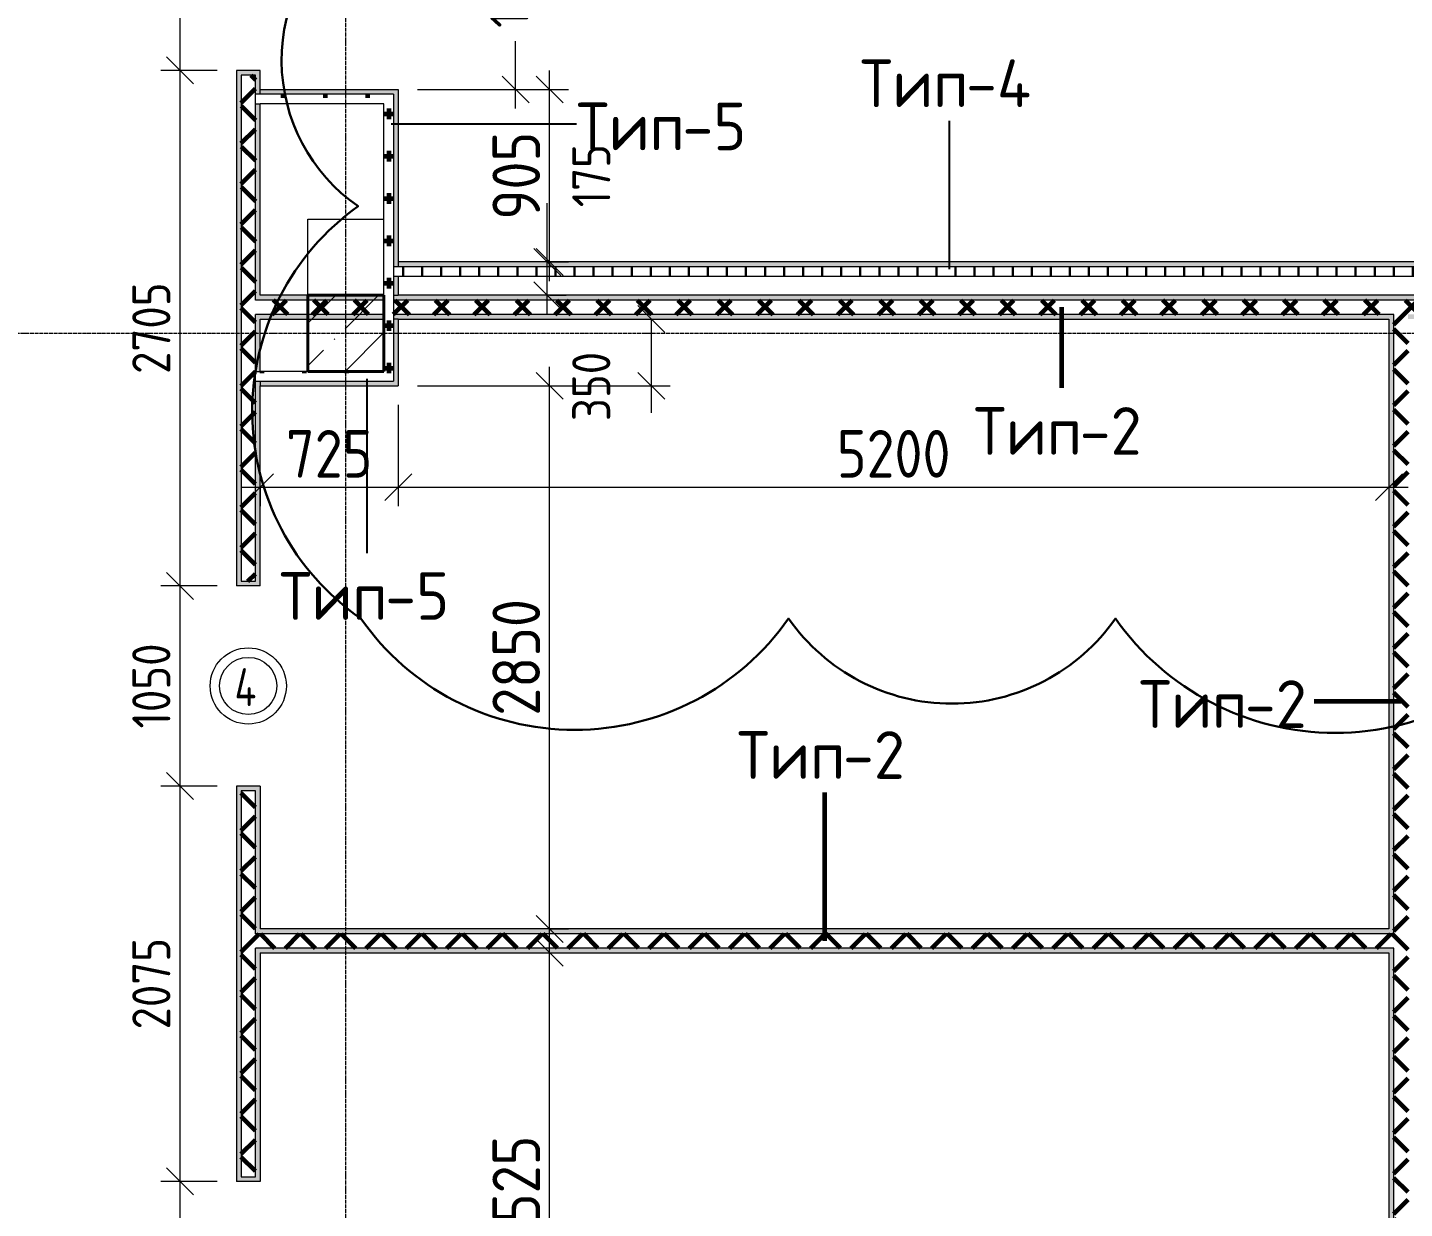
# Model space of a CAD drawing. Header units: millimetres. Extents: x -60946 to 138510, y -262288 to 24501.
# Drawn here: x -10862 to -3634, y -193815 to -187618 of the extents above; entities that cross this region are included whole.
import ezdxf

# ---------------------------------------------------------------- set-up
doc = ezdxf.new("R2010")
doc.units = ezdxf.units.MM
doc.linetypes.add('ADSK_Линия сетки', pattern=[25, 20, -2.5, 0, -2.5])
for name, color, linetype, lineweight in [('0) 1 вып перегородка', 7, 'Continuous', 60), ('2)Тип-2', 3, 'Continuous', 60), ('2)Тип-5', 1, 'Continuous', 60), ('Марки дверей', 7, 'Continuous', 20), ('Несущие колонны', 7, 'Continuous', 18), ('Оси', 7, 'Continuous', 9), ('Перекрытие', 7, 'Continuous', 18), ('Размеры', 7, 'Continuous', 9), ('Стены внутренние', 7, 'Continuous', 18), ('Стены штриховка', 7, 'Continuous', 9)]:
    doc.layers.add(name, color=color, linetype=linetype, lineweight=lineweight)
doc.layers.add('2)Тип-4', color=7, linetype='Continuous', lineweight=30, true_color=0x0080c0)
doc.styles.add('GOST Common_2', font='', dxfattribs={"width": 0.9, "height": 250})
doc.styles.add('GOST Common_3', font='', dxfattribs={"width": 0.9, "height": 200})
doc.styles.add('GOST Common_4', font='', dxfattribs={"height": 250})
doc.styles.add('GOST Common_B', font='', dxfattribs={"width": 0.8, "height": 200})
doc.styles.get('GOST Common_2').set_extended_font_data('GOST Common')
doc.styles.get('GOST Common_3').set_extended_font_data('GOST Common')
doc.styles.get('GOST Common_4').set_extended_font_data('GOST Common')
doc.styles.get('GOST Common_B').set_extended_font_data('GOST Common', bold=True)
doc.dimstyles.new('ADSK_Основной_2_0', dxfattribs={"dimscale": 304.8, "dimtxt": 201.142999, "dimasz": 0.463911, "dimexe": 0.328084, "dimexo": 0.328084, "dimgap": 0.164042, "dimtad": 1, "dimdec": 3, "dimrnd": 0.001, "dimdsep": 46, "dimtxsty": 'GOST Common_3', "dimblk1": 'OBLIQUE', "dimblk2": 'OBLIQUE', "dimsah": 1, "dimcen": 0.09, "dimdle": 0.328084, "dimazin": 2, "dimtfac": 1, "dimtdec": 4, "dimtix": 1, "dimtmove": 0, "dimatfit": 3, "dimfxl": 1, "dimtvp": 1, "dimtolj": 1, "dimtzin": 0, "dimlwd": 20, "dimlwe": 20, "dimarcsym": 2})
doc.dimstyles.new('ADSK_Основной_2_0_2', dxfattribs={"dimscale": 304.8, "dimtxt": 201.142999, "dimasz": 0.463911, "dimexe": 0.328084, "dimexo": 0.328084, "dimgap": 0.164042, "dimtad": 1, "dimdec": 3, "dimrnd": 0.001, "dimdsep": 46, "dimtxsty": 'GOST Common_3', "dimblk1": 'OBLIQUE', "dimblk2": 'OBLIQUE', "dimsah": 1, "dimcen": 0.09, "dimdle": 0.328084, "dimazin": 2, "dimtfac": 1, "dimtdec": 4, "dimtix": 1, "dimtmove": 0, "dimatfit": 3, "dimfxl": 1, "dimtvp": 1, "dimtolj": 1, "dimtzin": 0, "dimlwd": 20, "dimlwe": 20, "dimarcsym": 2})
doc.dimstyles.new('ADSK_Основной_2_0_3', dxfattribs={"dimscale": 304.8, "dimtxt": 201.142999, "dimasz": 0.463911, "dimexe": 0.328084, "dimexo": 0.328084, "dimgap": 0.164042, "dimtad": 1, "dimdec": 3, "dimrnd": 0.001, "dimdsep": 46, "dimtxsty": 'GOST Common_2', "dimblk1": 'OBLIQUE', "dimblk2": 'OBLIQUE', "dimsah": 1, "dimcen": 0.09, "dimdle": 0.328084, "dimazin": 2, "dimtfac": 1, "dimtdec": 4, "dimtix": 1, "dimtmove": 0, "dimatfit": 3, "dimfxl": 1, "dimtvp": 1, "dimtolj": 1, "dimtzin": 0, "dimlwd": 20, "dimlwe": 20, "dimarcsym": 2})
pattern_1 = [(45, (9.36, -198628.46), (-106.066, 106.066), []), (135, (9.36, -198628.46), (-106.066, -106.066), [])]
pattern_2 = [(0, (9.36, -198628.46), (111.125, 111.125), [55.562, -166.688]), (90, (37.14, -198656.24), (-111.125, 111.125), [55.562, -166.688])]

# ---------------------------------------------------------------- blocks, each defined once
blk = doc.blocks.new('ADSK_КолоннаЖБ_Прямоугольная - 400x400 мм-1807142-Кладочный план 4-го этажа')
at = {"layer": 'Несущие колонны', "lineweight": 40}
for p, q in [((-200, 200), (200, 200)), ((-200, -200), (-200, 200)), ((200, 200), (200, -200)), ((200, -200), (-200, -200))]:
    blk.add_line(p, q, dxfattribs=at)
blk = doc.blocks.new('_Oblique')
at = {"color": 0, "linetype": 'ByBlock', "lineweight": -2}
blk.add_line((-0.5, -0.5), (0.5, 0.5), dxfattribs=at)
blk = doc.blocks.new('*D6186')
at = {"layer": 'Defpoints', "color": 0, "transparency": 16777216}
for p in [(-9765.6, -186743.5), (-10061.9, -187843.5), (-9765.6, -187843.5)]:
    blk.add_point(p, dxfattribs=at)
at = {"layer": 'Размеры', "color": 0, "lineweight": 20, "transparency": 16777216}
for p, q in [((-10061.9, -186643.5), (-10061.9, -187943.5)), ((-9865.6, -186743.5), (-10161.9, -186743.5)), ((-9865.6, -187843.5), (-10161.9, -187843.5))]:
    blk.add_line(p, q, dxfattribs=at)
at = {"layer": 'Размеры', "color": 0, "lineweight": 20, "transparency": 16777216, "xscale": 141.4, "yscale": 141.4, "zscale": 141.4}
for p, rotation in [((-10061.9, -186743.5), 90), ((-10061.9, -187843.5), 270)]:
    blk.add_blockref('_Oblique', p, dxfattribs=dict(at, rotation=rotation))
at = {"layer": 'Размеры', "color": 0, "lineweight": 9, "transparency": 16777216, "insert": (-10211.9, -187293.5), "char_height": 200, "width": 515.472, "attachment_point": 5, "rotation": 90, "style": 'GOST Common_3'}
blk.add_mtext('\\A1;1100', dxfattribs=at)
blk = doc.blocks.new('*D6187')
at = {"layer": 'Defpoints', "color": 0, "transparency": 16777216}
for p in [(-9765.6, -187843.5), (-10061.9, -190548.5), (-9765.6, -190548.5)]:
    blk.add_point(p, dxfattribs=at)
at = {"layer": 'Размеры', "color": 0, "lineweight": 20, "transparency": 16777216}
for p, q in [((-10061.9, -187743.5), (-10061.9, -190648.5)), ((-9865.6, -187843.5), (-10161.9, -187843.5)), ((-9865.6, -190548.5), (-10161.9, -190548.5))]:
    blk.add_line(p, q, dxfattribs=at)
at = {"layer": 'Размеры', "color": 0, "lineweight": 20, "transparency": 16777216, "xscale": 141.4, "yscale": 141.4, "zscale": 141.4}
for p, rotation in [((-10061.9, -187843.5), 90), ((-10061.9, -190548.5), 270)]:
    blk.add_blockref('_Oblique', p, dxfattribs=dict(at, rotation=rotation))
at = {"layer": 'Размеры', "color": 0, "lineweight": 9, "transparency": 16777216, "insert": (-10211.9, -189196), "char_height": 200, "width": 605.475, "attachment_point": 5, "rotation": 90, "style": 'GOST Common_3'}
blk.add_mtext('\\A1;2705', dxfattribs=at)
blk = doc.blocks.new('*D6188')
at = {"layer": 'Defpoints', "color": 0, "transparency": 16777216}
for p in [(-9765.6, -190548.5), (-10061.9, -191598.5), (-9765.6, -191598.5)]:
    blk.add_point(p, dxfattribs=at)
at = {"layer": 'Размеры', "color": 0, "lineweight": 20, "transparency": 16777216}
for p, q in [((-10061.9, -190448.5), (-10061.9, -191698.5)), ((-9865.6, -190548.5), (-10161.9, -190548.5)), ((-9865.6, -191598.5), (-10161.9, -191598.5))]:
    blk.add_line(p, q, dxfattribs=at)
at = {"layer": 'Размеры', "color": 0, "lineweight": 20, "transparency": 16777216, "xscale": 141.4, "yscale": 141.4, "zscale": 141.4}
for p, rotation in [((-10061.9, -190548.5), 90), ((-10061.9, -191598.5), 270)]:
    blk.add_blockref('_Oblique', p, dxfattribs=dict(at, rotation=rotation))
at = {"layer": 'Размеры', "color": 0, "lineweight": 9, "transparency": 16777216, "insert": (-10211.9, -191073.5), "char_height": 200, "width": 560.473, "attachment_point": 5, "rotation": 90, "style": 'GOST Common_3'}
blk.add_mtext('\\A1;1050', dxfattribs=at)
blk = doc.blocks.new('*D6189')
at = {"layer": 'Defpoints', "color": 0, "transparency": 16777216}
for p in [(-9765.6, -191598.5), (-10061.9, -193673.5), (-9765.6, -193673.5)]:
    blk.add_point(p, dxfattribs=at)
at = {"layer": 'Размеры', "color": 0, "lineweight": 20, "transparency": 16777216}
for p, q in [((-10061.9, -191498.5), (-10061.9, -193773.5)), ((-9865.6, -191598.5), (-10161.9, -191598.5)), ((-9865.6, -193673.5), (-10161.9, -193673.5))]:
    blk.add_line(p, q, dxfattribs=at)
at = {"layer": 'Размеры', "color": 0, "lineweight": 20, "transparency": 16777216, "xscale": 141.4, "yscale": 141.4, "zscale": 141.4}
for p, rotation in [((-10061.9, -191598.5), 90), ((-10061.9, -193673.5), 270)]:
    blk.add_blockref('_Oblique', p, dxfattribs=dict(at, rotation=rotation))
at = {"layer": 'Размеры', "color": 0, "lineweight": 9, "transparency": 16777216, "insert": (-10211.9, -192636), "char_height": 200, "width": 605.475, "attachment_point": 5, "rotation": 90, "style": 'GOST Common_3'}
blk.add_mtext('\\A1;2075', dxfattribs=at)
blk = doc.blocks.new('*D6190')
at = {"layer": 'Defpoints', "color": 0, "transparency": 16777216}
for p in [(-9765.6, -193673.5), (-10061.9, -194723.5), (-9765.6, -194723.5)]:
    blk.add_point(p, dxfattribs=at)
at = {"layer": 'Размеры', "color": 0, "lineweight": 20, "transparency": 16777216}
for p, q in [((-10061.9, -193573.5), (-10061.9, -194823.5)), ((-9865.6, -193673.5), (-10161.9, -193673.5)), ((-9865.6, -194723.5), (-10161.9, -194723.5))]:
    blk.add_line(p, q, dxfattribs=at)
at = {"layer": 'Размеры', "color": 0, "lineweight": 20, "transparency": 16777216, "xscale": 141.4, "yscale": 141.4, "zscale": 141.4}
for p, rotation in [((-10061.9, -193673.5), 90), ((-10061.9, -194723.5), 270)]:
    blk.add_blockref('_Oblique', p, dxfattribs=dict(at, rotation=rotation))
at = {"layer": 'Размеры', "color": 0, "lineweight": 9, "transparency": 16777216, "insert": (-10211.9, -194198.5), "char_height": 200, "width": 560.473, "attachment_point": 5, "rotation": 90, "style": 'GOST Common_3'}
blk.add_mtext('\\A1;1050', dxfattribs=at)
blk = doc.blocks.new('*D6210')
at = {"layer": 'Defpoints', "color": 0, "transparency": 16777216}
for p in [(-8221.4, -188848.5), (-8133.6, -188848.5), (-8221.4, -189023.5)]:
    blk.add_point(p, dxfattribs=at)
at = {"layer": 'Размеры', "color": 0, "lineweight": 20, "transparency": 16777216}
for p, q in [((-8133.6, -188848.5), (-8133.6, -188540.1)), ((-8133.6, -189123.5), (-8133.6, -188848.5)), ((-8121.4, -188848.5), (-8033.6, -188848.5)), ((-8121.4, -189023.5), (-8033.6, -189023.5))]:
    blk.add_line(p, q, dxfattribs=at)
at = {"layer": 'Размеры', "color": 0, "lineweight": 20, "transparency": 16777216, "xscale": 141.4, "yscale": 141.4, "zscale": 141.4}
for p, rotation in [((-8133.6, -188848.5), 90), ((-8133.6, -189023.5), 270)]:
    blk.add_blockref('_Oblique', p, dxfattribs=dict(at, rotation=rotation))
at = {"layer": 'Размеры', "color": 0, "lineweight": 9, "transparency": 16777216, "insert": (-8002.6, -188561.3), "char_height": 200, "width": 409.104, "attachment_point": 1, "rotation": 90, "line_spacing_factor": 1.022761, "style": 'GOST Common_3'}
blk.add_mtext('\\A1;175', dxfattribs=at)
blk = doc.blocks.new('*D6211')
at = {"layer": 'Defpoints', "color": 0, "transparency": 16777216}
for p in [(-8915.6, -187943.5), (-8121.4, -187943.5), (-8221.4, -188848.5)]:
    blk.add_point(p, dxfattribs=at)
at = {"layer": 'Размеры', "color": 0, "lineweight": 20, "transparency": 16777216}
for p, q in [((-8121.4, -188948.5), (-8121.4, -187843.5)), ((-8815.6, -187943.5), (-8021.4, -187943.5)), ((-8121.4, -188848.5), (-8021.4, -188848.5))]:
    blk.add_line(p, q, dxfattribs=at)
at = {"layer": 'Размеры', "color": 0, "lineweight": 20, "transparency": 16777216, "xscale": 141.4, "yscale": 141.4, "zscale": 141.4}
for p, rotation in [((-8121.4, -187943.5), 90), ((-8121.4, -188848.5), 270)]:
    blk.add_blockref('_Oblique', p, dxfattribs=dict(at, rotation=rotation))
at = {"layer": 'Размеры', "color": 0, "lineweight": 9, "transparency": 16777216, "insert": (-8296.4, -188396), "char_height": 250, "width": 454.106, "attachment_point": 5, "rotation": 90, "style": 'GOST Common_2'}
blk.add_mtext('\\A1;905', dxfattribs=at)
blk = doc.blocks.new('*D6212')
at = {"layer": 'Defpoints', "color": 0, "transparency": 16777216}
for p in [(-8915.6, -186643.5), (-8299.5, -186643.5), (-8915.6, -187943.5)]:
    blk.add_point(p, dxfattribs=at)
at = {"layer": 'Размеры', "color": 0, "lineweight": 20, "transparency": 16777216}
for p, q in [((-8299.5, -186543.5), (-8299.5, -186989.5)), ((-8815.6, -186643.5), (-8199.5, -186643.5)), ((-8299.5, -188043.5), (-8299.5, -187689.5)), ((-8815.6, -187943.5), (-8199.5, -187943.5))]:
    blk.add_line(p, q, dxfattribs=at)
at = {"layer": 'Размеры', "color": 0, "lineweight": 20, "transparency": 16777216, "xscale": 141.4, "yscale": 141.4, "zscale": 141.4}
for p, rotation in [((-8299.5, -186643.5), 90), ((-8299.5, -187943.5), 270)]:
    blk.add_blockref('_Oblique', p, dxfattribs=dict(at, rotation=rotation))
at = {"layer": 'Размеры', "color": 0, "lineweight": 9, "transparency": 16777216, "insert": (-8432.8, -187619.7), "char_height": 200, "width": 560.473, "attachment_point": 1, "rotation": 90, "line_spacing_factor": 1.022761, "style": 'GOST Common_3'}
blk.add_mtext('\\A1;1300', dxfattribs=at)
blk = doc.blocks.new('*D6216')
at = {"layer": 'Defpoints', "color": 0, "transparency": 16777216}
for p in [(-8915.6, -189498.5), (-9640.6, -189930.2), (-8915.6, -190030.2)]:
    blk.add_point(p, dxfattribs=at)
at = {"layer": 'Размеры', "color": 0, "lineweight": 20, "transparency": 16777216}
for p, q in [((-8915.6, -189598.5), (-8915.6, -190130.2)), ((-9740.6, -190030.2), (-8815.6, -190030.2)), ((-9640.6, -190030.2), (-9640.6, -190130.2))]:
    blk.add_line(p, q, dxfattribs=at)
at = {"layer": 'Размеры', "color": 0, "lineweight": 20, "transparency": 16777216, "xscale": 141.4, "yscale": 141.4, "zscale": 141.4, "rotation": 180}
blk.add_blockref('_Oblique', (-9640.6, -190030.2), dxfattribs=at)
at = {"layer": 'Размеры', "color": 0, "lineweight": 20, "transparency": 16777216, "xscale": 141.4, "yscale": 141.4, "zscale": 141.4}
blk.add_blockref('_Oblique', (-8915.6, -190030.2), dxfattribs=at)
at = {"layer": 'Размеры', "color": 0, "lineweight": 9, "transparency": 16777216, "insert": (-9278.1, -189855.2), "char_height": 250, "width": 454.106, "attachment_point": 5, "style": 'GOST Common_2'}
blk.add_mtext('\\A1;725', dxfattribs=at)
blk = doc.blocks.new('*D6217')
at = {"layer": 'Defpoints', "color": 0, "transparency": 16777216}
for p in [(-8915.6, -189498.5), (-3715.6, -189930.2), (-3715.6, -190030.2)]:
    blk.add_point(p, dxfattribs=at)
at = {"layer": 'Размеры', "color": 0, "lineweight": 20, "transparency": 16777216}
for p, q in [((-8915.6, -189598.5), (-8915.6, -190130.2)), ((-9015.6, -190030.2), (-3615.6, -190030.2)), ((-3715.6, -190030.2), (-3715.6, -190130.2))]:
    blk.add_line(p, q, dxfattribs=at)
at = {"layer": 'Размеры', "color": 0, "lineweight": 20, "transparency": 16777216, "xscale": 141.4, "yscale": 141.4, "zscale": 141.4, "rotation": 180}
blk.add_blockref('_Oblique', (-8915.6, -190030.2), dxfattribs=at)
at = {"layer": 'Размеры', "color": 0, "lineweight": 20, "transparency": 16777216, "xscale": 141.4, "yscale": 141.4, "zscale": 141.4}
blk.add_blockref('_Oblique', (-3715.6, -190030.2), dxfattribs=at)
at = {"layer": 'Размеры', "color": 0, "lineweight": 9, "transparency": 16777216, "insert": (-6315.6, -189855.2), "char_height": 250, "width": 605.475, "attachment_point": 5, "style": 'GOST Common_2'}
blk.add_mtext('\\A1;5200', dxfattribs=at)
blk = doc.blocks.new('*D6218')
at = {"layer": 'Defpoints', "color": 0, "transparency": 16777216}
for p in [(-8915.6, -189498.5), (-8121.4, -189498.5), (-8221.4, -192348.5)]:
    blk.add_point(p, dxfattribs=at)
at = {"layer": 'Размеры', "color": 0, "lineweight": 20, "transparency": 16777216}
for p, q in [((-8121.4, -192448.5), (-8121.4, -189398.5)), ((-8815.6, -189498.5), (-8021.4, -189498.5)), ((-8121.4, -192348.5), (-8021.4, -192348.5))]:
    blk.add_line(p, q, dxfattribs=at)
at = {"layer": 'Размеры', "color": 0, "lineweight": 20, "transparency": 16777216, "xscale": 141.4, "yscale": 141.4, "zscale": 141.4}
for p, rotation in [((-8121.4, -189498.5), 90), ((-8121.4, -192348.5), 270)]:
    blk.add_blockref('_Oblique', p, dxfattribs=dict(at, rotation=rotation))
at = {"layer": 'Размеры', "color": 0, "lineweight": 9, "transparency": 16777216, "insert": (-8296.4, -190923.5), "char_height": 250, "width": 605.475, "attachment_point": 5, "rotation": 90, "style": 'GOST Common_2'}
blk.add_mtext('\\A1;2850', dxfattribs=at)
blk = doc.blocks.new('*D6219')
at = {"layer": 'Defpoints', "color": 0, "transparency": 16777216}
for p in [(-8221.4, -189148.5), (-7587.9, -189148.5), (-8915.6, -189498.5)]:
    blk.add_point(p, dxfattribs=at)
at = {"layer": 'Размеры', "color": 0, "lineweight": 20, "transparency": 16777216}
for p, q in [((-8121.4, -189148.5), (-7487.9, -189148.5)), ((-7587.9, -189148.5), (-7587.9, -189598.5)), ((-8815.6, -189498.5), (-7487.9, -189498.5)), ((-7587.9, -189498.5), (-7587.9, -189639.9))]:
    blk.add_line(p, q, dxfattribs=at)
at = {"layer": 'Размеры', "color": 0, "lineweight": 20, "transparency": 16777216, "xscale": 141.4, "yscale": 141.4, "zscale": 141.4}
for p, rotation in [((-7587.9, -189148.5), 90), ((-7587.9, -189498.5), 270)]:
    blk.add_blockref('_Oblique', p, dxfattribs=dict(at, rotation=rotation))
at = {"layer": 'Размеры', "color": 0, "lineweight": 9, "transparency": 16777216, "insert": (-8002.6, -189683.6), "char_height": 200, "width": 454.106, "attachment_point": 1, "rotation": 90, "line_spacing_factor": 1.022761, "style": 'GOST Common_3'}
blk.add_mtext('\\A1;350', dxfattribs=at)
blk = doc.blocks.new('*D6221')
at = {"layer": 'Defpoints', "color": 0, "transparency": 16777216}
for p in [(-8221.4, -192473.5), (-8121.4, -192473.5), (-8665.6, -194998.5)]:
    blk.add_point(p, dxfattribs=at)
at = {"layer": 'Размеры', "color": 0, "lineweight": 20, "transparency": 16777216}
for p, q in [((-8121.4, -195098.5), (-8121.4, -192373.5)), ((-8121.4, -192473.5), (-8021.4, -192473.5)), ((-8565.6, -194998.5), (-8021.4, -194998.5))]:
    blk.add_line(p, q, dxfattribs=at)
at = {"layer": 'Размеры', "color": 0, "lineweight": 20, "transparency": 16777216, "xscale": 141.4, "yscale": 141.4, "zscale": 141.4}
for p, rotation in [((-8121.4, -192473.5), 90), ((-8121.4, -194998.5), 270)]:
    blk.add_blockref('_Oblique', p, dxfattribs=dict(at, rotation=rotation))
at = {"layer": 'Размеры', "color": 0, "lineweight": 9, "transparency": 16777216, "insert": (-8296.4, -193736), "char_height": 250, "width": 605.475, "attachment_point": 5, "rotation": 90, "style": 'GOST Common_2'}
blk.add_mtext('\\A1;2525', dxfattribs=at)
blk = doc.blocks.new('М_двери1 - Марка экземпляра 2-3719212-Кладочный план 4-го этажа')
at = {"layer": 'Марки дверей'}
for radius in [2, 1.5]:
    blk.add_circle((0, 0), radius, dxfattribs=at)

msp = doc.modelspace()

# ---------------------------------------------------------------- hatches: boundary and pattern name
at = {"layer": '2)Тип-2'}
h = msp.add_hatch(color=256, dxfattribs=at)
h.paths.add_polyline_path([(-9740.6385, -195798.4914), (-9740.6385, -194748.4914), (-9765.6385, -194748.4914), (-9765.6385, -195798.4914)])
h.paths.add_polyline_path([(-9765.6385, -193648.4914), (-9740.6385, -193648.4914), (-9740.6385, -191623.4914), (-9765.6385, -191623.4914), (-9765.6385, -192270.5967)])
h.paths.add_polyline_path([(-9740.6385, -190523.4914), (-9740.6385, -187868.4914), (-9765.6385, -187868.4914), (-9765.6385, -190523.4914)])
h.paths.add_polyline_path([(-9740.6385, -186718.4914), (-9740.6385, -186563.4914), (-9765.6385, -186563.4914), (-9765.6385, -186718.4914)])
h.paths.add_polyline_path([(-9740.6385, -186013.4914), (-9740.6385, -185873.4914), (-9765.6385, -185873.4914), (-9765.6385, -186013.4914)])
h.paths.add_polyline_path([(-9740.6385, -185223.4914), (-9740.6385, -184728.4914), (-9765.6385, -184728.4914), (-9765.6385, -185223.4914)])
h.paths.add_polyline_path([(-9740.6385, -184068.4914), (-9740.6385, -182073.4914), (-9765.6385, -182073.4914), (-9765.6385, -184068.4914)])
h.paths.add_polyline_path([(-9765.6385, -180923.4914), (-9740.6385, -180923.4914), (-9740.6385, -177048.4914), (-9765.6385, -177048.4914), (-9765.6385, -179571.0407)])
h.paths.add_polyline_path([(-9765.6385, -175798.4914), (-9740.6385, -175798.4914), (-9740.6385, -174873.4914), (-9765.6385, -174873.4914), (-9765.6385, -175337.8553)])
h = msp.add_hatch(color=256, dxfattribs=at)
h.paths.add_polyline_path([(-9640.6385, -195698.4914), (-9640.6385, -195073.4914), (-9665.6385, -195073.4914), (-9665.6385, -195698.4914)])
h.paths.add_polyline_path([(-9665.6385, -195023.4914), (-9640.6385, -195023.4914), (-9640.6385, -194723.4914), (-9765.6385, -194723.4914), (-9765.6385, -194748.4914), (-9665.6385, -194748.4914)])
h.paths.add_polyline_path([(-9640.6385, -193673.4914), (-9640.6385, -192448.4914), (-9665.6385, -192448.4914), (-9665.6385, -193648.4914), (-9765.6385, -193648.4914), (-9765.6385, -193673.4914)])
h.paths.add_polyline_path([(-9665.6385, -192373.4914), (-9640.6385, -192373.4914), (-9640.6385, -191598.4914), (-9765.6385, -191598.4914), (-9765.6385, -191623.4914), (-9665.6385, -191623.4914), (-9665.6385, -192270.5967)])
h.paths.add_polyline_path([(-9765.6385, -190548.4914), (-9640.6385, -190548.4914), (-9640.6385, -189473.4914), (-9665.6385, -189473.4914), (-9665.6385, -190523.4914), (-9765.6385, -190523.4914)])
h.paths.add_polyline_path([(-9665.6385, -189423.4914), (-9640.6385, -189423.4914), (-9640.6385, -189123.4914), (-9665.6385, -189123.4914)])
h.paths.add_polyline_path([(-9640.6385, -189048.4914), (-9640.6385, -188018.4914), (-9665.6385, -188018.4914), (-9665.6385, -189048.4914)])
h.paths.add_polyline_path([(-9665.6385, -187968.4914), (-9640.6385, -187968.4914), (-9640.6385, -187843.4914), (-9765.6385, -187843.4914), (-9765.6385, -187868.4914), (-9665.6385, -187868.4914)])
h.paths.add_polyline_path([(-9640.6385, -186743.4914), (-9640.6385, -186618.4914), (-9665.6385, -186618.4914), (-9665.6385, -186718.4914), (-9765.6385, -186718.4914), (-9765.6385, -186743.4914)])
h.paths.add_polyline_path([(-9665.6385, -186568.4914), (-9640.6385, -186568.4914), (-9640.6385, -186538.4914), (-9765.6385, -186538.4914), (-9765.6385, -186563.4914), (-9665.6385, -186563.4914)])
h.paths.add_polyline_path([(-9765.6385, -186038.4914), (-9640.6385, -186038.4914), (-9640.6385, -185963.4914), (-9665.6385, -185963.4914), (-9665.6385, -186013.4914), (-9765.6385, -186013.4914)])
h.paths.add_polyline_path([(-9640.6385, -185913.4914), (-9640.6385, -185848.4914), (-9765.6385, -185848.4914), (-9765.6385, -185873.4914), (-9665.6385, -185873.4914), (-9665.6385, -185913.4914)])
h.paths.add_polyline_path([(-9640.6385, -185248.4914), (-9640.6385, -185173.4914), (-9665.6385, -185173.4914), (-9665.6385, -185223.4914), (-9765.6385, -185223.4914), (-9765.6385, -185248.4914)])
h.paths.add_polyline_path([(-9640.6385, -185123.4914), (-9640.6385, -184728.4914), (-9665.6385, -184728.4914), (-9665.6385, -185123.4914)])
h.paths.add_polyline_path([(-9665.6385, -184068.4914), (-9640.6385, -184068.4914), (-9640.6385, -182273.4914), (-9665.6385, -182273.4914), (-9665.6385, -183804.226)])
h.paths.add_polyline_path([(-9640.6385, -182223.4914), (-9640.6385, -182048.4914), (-9765.6385, -182048.4914), (-9765.6385, -182073.4914), (-9665.6385, -182073.4914), (-9665.6385, -182223.4914)])
h.paths.add_polyline_path([(-9765.6385, -180948.4914), (-9640.6385, -180948.4914), (-9640.6385, -180773.4914), (-9665.6385, -180773.4914), (-9665.6385, -180923.4914), (-9765.6385, -180923.4914)])
h.paths.add_polyline_path([(-9665.6385, -180723.4914), (-9640.6385, -180723.4914), (-9640.6385, -177223.4914), (-9665.6385, -177223.4914), (-9665.6385, -179571.0407)])
h.paths.add_polyline_path([(-9665.6385, -177173.4914), (-9640.6385, -177173.4914), (-9640.6385, -177023.4914), (-9765.6385, -177023.4914), (-9765.6385, -177048.4914), (-9665.6385, -177048.4914)])
h.paths.add_polyline_path([(-9765.6385, -175823.4914), (-9640.6385, -175823.4914), (-9640.6385, -175673.4914), (-9665.6385, -175673.4914), (-9665.6385, -175798.4914), (-9765.6385, -175798.4914)])
h.paths.add_polyline_path([(-9640.6385, -175623.4914), (-9640.6385, -174873.4914), (-9665.6385, -174873.4914), (-9665.6385, -175623.4914)])
h = msp.add_hatch(dxfattribs=at)
h.set_pattern_fill('FP_4', color=256, style=0, pattern_type=2)
h.set_pattern_definition(pattern_1)
h.paths.add_polyline_path([(-9740.6385, -195773.4914), (-9665.6385, -195773.4914), (-9665.6385, -194748.4914), (-9740.6385, -194748.4914), (-9740.6385, -195092.7203)])
h.paths.add_polyline_path([(-9665.6385, -193648.4914), (-9665.6385, -191623.4914), (-9740.6385, -191623.4914), (-9740.6385, -193648.4914)])
h.paths.add_polyline_path([(-9740.6385, -190523.4914), (-9665.6385, -190523.4914), (-9665.6385, -187868.4914), (-9740.6385, -187868.4914), (-9740.6385, -189448.4731)])
h.paths.add_polyline_path([(-9740.6385, -186718.4914), (-9665.6385, -186718.4914), (-9665.6385, -186563.4914), (-9740.6385, -186563.4914), (-9740.6385, -186626.3496)])
h.paths.add_polyline_path([(-9665.6385, -186013.4914), (-9665.6385, -185873.4914), (-9740.6385, -185873.4914), (-9740.6385, -186013.4914)])
h.paths.add_polyline_path([(-9665.6385, -185223.4914), (-9665.6385, -184728.4914), (-9740.6385, -184728.4914), (-9740.6385, -185223.4914)])
h.paths.add_polyline_path([(-9740.6385, -184068.4914), (-9665.6385, -184068.4914), (-9665.6385, -182073.4914), (-9740.6385, -182073.4914), (-9740.6385, -183804.226)])
h.paths.add_polyline_path([(-9740.6385, -180923.4914), (-9665.6385, -180923.4914), (-9665.6385, -177048.4914), (-9740.6385, -177048.4914), (-9740.6385, -179571.0407)])
h.paths.add_polyline_path([(-9665.6385, -175798.4914), (-9665.6385, -174873.4914), (-9740.6385, -174873.4914), (-9740.6385, -175798.4914)])
h = msp.add_hatch(dxfattribs=at)
h.set_pattern_fill('FP_4', color=256, style=0, pattern_type=2)
h.set_pattern_definition(pattern_1)
h.paths.add_polyline_path([(-3390.6385, -189123.4914), (-3390.6385, -189048.4914), (-8940.6385, -189048.4914), (-8940.6385, -189123.4914), (-3615.6385, -189123.4914)])
h.paths.add_polyline_path([(-8990.6385, -189123.4914), (-8990.6385, -189048.4914), (-9665.6385, -189048.4914), (-9665.6385, -189123.4914), (-9080.4185, -189123.4914)])
h = msp.add_hatch(color=256, dxfattribs=at)
h.paths.add_polyline_path([(-3390.6385, -189048.4914), (-3390.6385, -189023.4914), (-8940.6385, -189023.4914), (-8940.6385, -189048.4914), (-4955.211, -189048.4914)])
h.paths.add_polyline_path([(-9640.6385, -189048.4914), (-8990.6385, -189048.4914), (-8990.6385, -189023.4914), (-9640.6385, -189023.4914)])
h = msp.add_hatch(color=256, dxfattribs=at)
h.paths.add_polyline_path([(-3715.6385, -189148.4914), (-3690.6385, -189148.4914), (-3690.6385, -189123.4914), (-8940.6385, -189123.4914), (-8940.6385, -189148.4914), (-4955.211, -189148.4914)])
h.paths.add_polyline_path([(-3390.6385, -189148.4914), (-3390.6385, -189123.4914), (-3615.6385, -189123.4914), (-3615.6385, -189148.4914), (-3590.6385, -189148.4914)])
h.paths.add_polyline_path([(-9640.6385, -189148.4914), (-8990.6385, -189148.4914), (-8990.6385, -189123.4914), (-9640.6385, -189123.4914)])
h = msp.add_hatch(dxfattribs=at)
h.set_pattern_fill('FP_4', color=256, style=0, pattern_type=2)
h.set_pattern_definition(pattern_1)
h.paths.add_polyline_path([(-3615.6385, -195698.4914), (-3615.6385, -189123.4914), (-3690.6385, -189123.4914), (-3690.6385, -195698.4914)])
h = msp.add_hatch(color=256, dxfattribs=at)
h.paths.add_polyline_path([(-3690.6385, -195673.4914), (-3690.6385, -192448.4914), (-3715.6385, -192448.4914), (-3715.6385, -195673.4914)])
h.paths.add_polyline_path([(-3690.6385, -192373.4914), (-3690.6385, -189148.4914), (-3715.6385, -189148.4914), (-3715.6385, -192373.4914)])
h = msp.add_hatch(dxfattribs=at)
h.set_pattern_fill('FP_4', color=256, style=0, pattern_type=2)
h.set_pattern_definition(pattern_1)
h.paths.add_polyline_path([(-3690.6385, -192448.4914), (-3690.6385, -192373.4914), (-9665.6385, -192373.4914), (-9665.6385, -192448.4914), (-3715.6385, -192448.4914)])
for points in [[(-6605.294, -192373.4914), (-3715.6385, -192373.4914), (-3715.6385, -192348.4914), (-9640.6385, -192348.4914), (-9640.6385, -192373.4914), (-8255.377, -192373.4914)], [(-3715.6385, -192473.4914), (-3715.6385, -192448.4914), (-9640.6385, -192448.4914), (-9640.6385, -192473.4914), (-6605.294, -192473.4914)]]:
    msp.add_hatch(color=256, dxfattribs=at).paths.add_polyline_path(points)
at = {"layer": '2)Тип-4', "true_color": 0x0080c0, "transparency": 33554687}
h = msp.add_hatch(dxfattribs=at)
h.set_pattern_fill('FP_6', color=142, style=0, pattern_type=2)
h.set_pattern_definition([(90, (9.36, -198628.46), (-100, 6e-15), [])])
h.paths.add_polyline_path([(-3240.6385, -188923.4914), (-3240.6385, -188873.4914), (-8940.6385, -188873.4914), (-8940.6385, -188923.4914), (-3305.1281, -188923.4914)])
msp.add_hatch(color=142, dxfattribs=at).paths.add_polyline_path([(-3240.6385, -188873.4914), (-3240.6385, -188848.4914), (-8915.6385, -188848.4914), (-8915.6385, -188873.4914), (-3305.1281, -188873.4914)])
at = {"layer": '2)Тип-5', "true_color": 0xd50000}
h = msp.add_hatch(dxfattribs=at)
h.set_pattern_fill('FP_7', color=12, style=0, pattern_type=2)
h.set_pattern_definition(pattern_2)
h.paths.add_polyline_path([(-9640.6385, -188018.4914), (-8990.6385, -188018.4914), (-8990.6385, -187968.4914), (-9665.6385, -187968.4914), (-9665.6385, -188018.4914)])
for points in [[(-9640.6385, -187968.4914), (-8940.6385, -187968.4914), (-8940.6385, -187943.4914), (-9640.6385, -187943.4914)], [(-8940.6385, -189498.4914), (-8940.6385, -189473.4914), (-9640.6385, -189473.4914), (-9640.6385, -189498.4914), (-8990.6385, -189498.4914)]]:
    msp.add_hatch(color=12, dxfattribs=at).paths.add_polyline_path(points)
h = msp.add_hatch(dxfattribs=at)
h.set_pattern_fill('FP_7', color=12, style=0, pattern_type=2)
h.set_pattern_definition(pattern_2)
h.paths.add_polyline_path([(-8940.6385, -189473.4914), (-8940.6385, -187968.4914), (-8990.6385, -187968.4914), (-8990.6385, -189473.4914)])
h = msp.add_hatch(color=12, dxfattribs=at)
h.paths.add_polyline_path([(-8940.6385, -189498.4914), (-8915.6385, -189498.4914), (-8915.6385, -189148.4914), (-8940.6385, -189148.4914), (-8940.6385, -189473.4914)])
h.paths.add_polyline_path([(-8915.6385, -189023.4914), (-8915.6385, -188923.4914), (-8940.6385, -188923.4914), (-8940.6385, -189023.4914)])
h.paths.add_polyline_path([(-8915.6385, -188873.4914), (-8915.6385, -187943.4914), (-8940.6385, -187943.4914), (-8940.6385, -188873.4914)])
h = msp.add_hatch(dxfattribs=at)
h.set_pattern_fill('FP_7', color=12, style=0, pattern_type=2)
h.set_pattern_definition(pattern_2)
h.paths.add_polyline_path([(-9665.6385, -189473.4914), (-8990.6385, -189473.4914), (-8990.6385, -189423.4914), (-9665.6385, -189423.4914), (-9665.6385, -189448.4731)])
at = {"layer": 'Несущие колонны', "lineweight": 9}
h = msp.add_hatch(dxfattribs=at)
h.set_pattern_fill('FP_1', color=256, style=0, pattern_type=2)
h.set_pattern_definition([(45, (9.36, -198628.46), (-224.5064, 224.5064), []), (45, (233.87, -198628.46), (-224.5064, 224.5064), [396.875, -79.375, 3.353, -76.022])])
h.paths.add_polyline_path([(-9390.6385, -189423.4914), (-8990.6385, -189423.4914), (-8990.6385, -189023.4914), (-9390.6385, -189023.4914)])

# ---------------------------------------------------------------- linework, layer by layer
at = {"layer": '0) 1 вып перегородка'}
msp.add_line((-3653.1385, -191154.4522), (-4108.0202, -191154.4522), dxfattribs=at)
at = {"layer": '2)Тип-2'}
for p, q in [((-5435.0202, -189085.9914), (-5435.0202, -189509.6487)), ((-6677.4811, -192410.9914), (-6677.4811, -191633.2069))]:
    msp.add_line(p, q, dxfattribs=at)
at = {"layer": '2)Тип-4', "lineweight": 25}
msp.add_line((-6021.7311, -188885.9914), (-6021.7311, -188108.2069), dxfattribs=at)
at = {"layer": '2)Тип-4', "color": 5}
msp.add_lwpolyline([(-9112.2257, -190719.5245, -0.52056705), (-9126.1842, -188556.5454, -0.52056705), (-9136.0263, -187031.4209, -0.52056705), (-8069.9857, -186266.8449, -0.52056705), (-5809.8084, -186266.8449, -0.52056705), (-3274.8878, -186266.8449, -0.52056705), (-2470.4034, -188061.9563, -0.52056705), (-2460.5275, -189592.2942, -0.52056705), (-2845.0318, -190719.5245, -0.52056705), (-5150.9307, -190719.5245, -0.52056705), (-6867.3315, -190719.5245, -0.52056705)], format="xyb", close=True, dxfattribs=at)
at = {"layer": '2)Тип-5', "lineweight": 25}
for p, q in [((-8953.1385, -188123.4933), (-7979.9811, -188123.4933)), ((-9079.8821, -189460.9914), (-9079.8821, -190375.8549))]:
    msp.add_line(p, q, dxfattribs=at)
at = {"layer": 'Несущие колонны', "lineweight": 9}
for p, q in [((-8990.6385, -189023.4914), (-9390.6385, -189023.4914)), ((-9390.6385, -189023.4914), (-9390.6385, -189423.4914)), ((-8990.6385, -189423.4914), (-8990.6385, -189023.4914)), ((-9390.6385, -189423.4914), (-8990.6385, -189423.4914))]:
    msp.add_line(p, q, dxfattribs=at)
at = {"layer": 'Оси', "linetype": 'ADSK_Линия сетки', "lineweight": 5}
for p, q in [((-9190.6385, -209602.3427), (-9190.6385, -174127.5463)), ((62563.3938, -189223.4914), (-25230.7352, -189223.4914))]:
    msp.add_line(p, q, dxfattribs=at)
at = {"layer": 'Перекрытие'}
for p, q in [((-9390.6385, -189023.4914), (-9390.6385, -188623.4914)), ((-9390.6385, -188623.4914), (-8990.6385, -188623.4914))]:
    msp.add_line(p, q, dxfattribs=at)
at = {"layer": 'Стены внутренние', "lineweight": 5}
for p, q in [((-9765.6385, -187843.4914), (-9765.6385, -190548.4914)), ((-9640.6385, -187843.4914), (-9765.6385, -187843.4914)), ((-9640.6385, -187943.4914), (-9640.6385, -187843.4914)), ((-9640.6385, -187943.4914), (-8915.6385, -187943.4914)), ((-8915.6385, -187943.4914), (-8915.6385, -188848.4914)), ((-9640.6385, -189023.4914), (-9640.6385, -188018.4914)), ((-8990.6385, -188018.4914), (-9640.6385, -188018.4914)), ((-8990.6385, -189023.4914), (-8990.6385, -188018.4914)), ((-3240.6385, -188848.4914), (-8915.6385, -188848.4914)), ((-8915.6385, -188923.4914), (-8915.6385, -189023.4914)), ((-8915.6385, -188923.4914), (-3240.6385, -188923.4914)), ((-8990.6385, -189023.4914), (-9640.6385, -189023.4914)), ((-3390.6385, -189023.4914), (-8915.6385, -189023.4914)), ((-9640.6385, -189423.4914), (-9640.6385, -189148.4914)), ((-9640.6385, -189148.4914), (-8990.6385, -189148.4914)), ((-8990.6385, -189423.4914), (-8990.6385, -189148.4914)), ((-8915.6385, -189148.4914), (-8915.6385, -189498.4914)), ((-8915.6385, -189148.4914), (-3715.6385, -189148.4914)), ((-3715.6385, -189148.4914), (-3715.6385, -192348.4914)), ((-8990.6385, -189423.4914), (-9640.6385, -189423.4914)), ((-9640.6385, -190548.4914), (-9640.6385, -189498.4914)), ((-9640.6385, -189498.4914), (-8915.6385, -189498.4914)), ((-9640.6385, -190548.4914), (-9765.6385, -190548.4914)), ((-9765.6385, -191598.4914), (-9765.6385, -193673.4914)), ((-9640.6385, -191598.4914), (-9765.6385, -191598.4914)), ((-9640.6385, -191598.4914), (-9640.6385, -192348.4914)), ((-3715.6385, -192348.4914), (-9640.6385, -192348.4914)), ((-9640.6385, -192473.4914), (-9640.6385, -193673.4914)), ((-9640.6385, -192473.4914), (-3715.6385, -192473.4914)), ((-3715.6385, -192473.4914), (-3715.6385, -195673.4914)), ((-9640.6385, -193673.4914), (-9765.6385, -193673.4914))]:
    msp.add_line(p, q, dxfattribs=at)
at = {"layer": 'Стены штриховка', "lineweight": 9}
for p, q in [((-9740.6385, -187868.4914), (-9740.6385, -190523.4914)), ((-9665.6385, -187868.4914), (-9740.6385, -187868.4914)), ((-9665.6385, -189048.4914), (-9665.6385, -187868.4914)), ((-8940.6385, -187968.4914), (-9665.6385, -187968.4914)), ((-9640.6385, -187968.4914), (-9640.6385, -187943.4914)), ((-8940.6385, -187968.4914), (-8940.6385, -189473.4914)), ((-9665.6385, -188018.4914), (-9640.6385, -188018.4914)), ((-3240.6385, -188873.4914), (-8940.6385, -188873.4914)), ((-8915.6385, -188848.4914), (-8915.6385, -188873.4914)), ((-8940.6385, -188923.4914), (-8915.6385, -188923.4914)), ((-8990.6385, -189048.4914), (-9665.6385, -189048.4914)), ((-8990.6385, -189023.4914), (-8990.6385, -189148.4914)), ((-8940.6385, -189023.4914), (-8915.6385, -189023.4914)), ((-3390.6385, -189048.4914), (-8940.6385, -189048.4914)), ((-9665.6385, -190523.4914), (-9665.6385, -189123.4914)), ((-8990.6385, -189123.4914), (-9665.6385, -189123.4914)), ((-3690.6385, -189123.4914), (-8940.6385, -189123.4914)), ((-3690.6385, -192373.4914), (-3690.6385, -189123.4914)), ((-8915.6385, -189148.4914), (-8940.6385, -189148.4914)), ((-9665.6385, -189423.4914), (-9640.6385, -189423.4914)), ((-9665.6385, -189473.4914), (-8940.6385, -189473.4914)), ((-9640.6385, -189473.4914), (-9640.6385, -189498.4914)), ((-9740.6385, -190523.4914), (-9665.6385, -190523.4914)), ((-9740.6385, -191623.4914), (-9740.6385, -193648.4914)), ((-9665.6385, -191623.4914), (-9740.6385, -191623.4914)), ((-9665.6385, -192373.4914), (-9665.6385, -191623.4914)), ((-3690.6385, -192373.4914), (-9665.6385, -192373.4914)), ((-9665.6385, -193648.4914), (-9665.6385, -192448.4914)), ((-3690.6385, -192448.4914), (-9665.6385, -192448.4914)), ((-3690.6385, -195698.4914), (-3690.6385, -192448.4914)), ((-9740.6385, -193648.4914), (-9665.6385, -193648.4914))]:
    msp.add_line(p, q, dxfattribs=at)

# ---------------------------------------------------------------- block references
at = {"layer": 'Марки дверей', "xscale": 99.99999999999993, "yscale": 99.99999999999993, "zscale": 99.99999999999993}
msp.add_blockref('М_двери1 - Марка экземпляра 2-3719212-Кладочный план 4-го этажа', (-9703.1385, -191073.4914), dxfattribs=at)
at = {"layer": 'Несущие колонны', "lineweight": 40, "rotation": 89.9999999999999}
msp.add_blockref('ADSK_КолоннаЖБ_Прямоугольная - 400x400 мм-1807142-Кладочный план 4-го этажа', (-9190.6385, -189223.4914), dxfattribs=at)

# ---------------------------------------------------------------- texts
at = {"layer": '2)Тип-2', "color": 116, "lineweight": 9, "true_color": 0x008040, "char_height": 250, "attachment_point": 1, "style": 'GOST Common_4'}
for s, insert, width in [('Тип', (-5895.0202, -189610.2216), 673.4175), ('-2', (-5339.3952, -189610.2216), 432.91125), ('Тип', (-5028.0202, -191043.5252), 673.4175), ('-2', (-4472.3952, -191043.5252), 432.91125), ('Тип', (-7137.4811, -191310.7798), 673.4175), ('-2', (-6581.8561, -191310.7798), 432.91125)]:
    msp.add_mtext(s, dxfattribs=dict(at, insert=insert, width=width))
at = {"layer": '2)Тип-4', "color": 116, "lineweight": 30, "true_color": 0x008040, "char_height": 250, "attachment_point": 1, "style": 'GOST Common_4'}
for s, insert, width in [('Тип', (-6491.2311, -187785.7798), 673.4175), ('-4', (-5935.6061, -187785.7798), 456.961875)]:
    msp.add_mtext(s, dxfattribs=dict(at, insert=insert, width=width))
at = {"layer": '2)Тип-5', "color": 116, "lineweight": 9, "true_color": 0x008040, "char_height": 250, "attachment_point": 1, "style": 'GOST Common_4'}
for s, insert, width in [('Тип', (-7979.9811, -188012.5663), 673.4175), ('-5', (-7424.3561, -188012.5663), 432.91125), ('Тип', (-9539.8821, -190476.4278), 673.4175), ('-5', (-8984.2571, -190476.4278), 432.91125)]:
    msp.add_mtext(s, dxfattribs=dict(at, insert=insert, width=width))
at = {"layer": 'Марки дверей', "lineweight": 5, "insert": (-9775.1959, -190979.8325), "char_height": 200, "width": 166.751, "attachment_point": 1, "style": 'GOST Common_B'}
msp.add_mtext('\\fGOST Common|b1|i0|c204|p34|;\\W.8;4', dxfattribs=at)

# ---------------------------------------------------------------- dimensions: what is measured, and where the dimension line sits
at = {"layer": 'Размеры', "lineweight": 9}
for base, p1, p2, override, picture, middle in [((-8299.4651, -186643.4914), (-8915.6385, -187943.4914), (-8915.6385, -186643.4914), {"dimpost": '<>', "dimfxl": 1300}, '*D6212', (-8299.4651, -187339.4636)), ((-8133.5914, -188848.4914), (-8221.4177, -189023.4914), (-8221.4177, -188848.4914), {"dimpost": '<>', "dimfxl": 175}, '*D6210', (-7869.3057, -188540.088)), ((-7587.8771, -189148.4914), (-8915.6385, -189498.4914), (-8221.4177, -189148.4914), {"dimpost": '<>', "dimfxl": 777.459047}, '*D6219', (-7869.3057, -189639.8914))]:
    dim = msp.add_linear_dim(base=base, p1=p1, p2=p2, angle=90, dimstyle='ADSK_Основной_2_0', override=override, dxfattribs=at)
    dim.commit()
    dim.dimension.update_dxf_attribs({"geometry": picture, "text_midpoint": middle, "dimtype": 160, "text_rotation": 90})
for base, p1, p2, dimstyle, override, picture, middle in [((-10061.9379, -187843.4914), (-9765.6385, -186743.4914), (-9765.6385, -187843.4914), 'ADSK_Основной_2_0_2', {"dimpost": '<>', "dimfxl": 1100}, '*D6186', (-10211.9379, -187293.4914)), ((-10061.9379, -190548.4914), (-9765.6385, -187843.4914), (-9765.6385, -190548.4914), 'ADSK_Основной_2_0_2', {"dimpost": '<>', "dimfxl": 2705}, '*D6187', (-10211.9379, -189195.9914)), ((-8121.4328, -187943.4914), (-8221.4177, -188848.4914), (-8915.6385, -187943.4914), 'ADSK_Основной_2_0_3', {"dimpost": '<>', "dimfxl": 1140.599654}, '*D6211', (-8296.4328, -188395.9914)), ((-8121.4328, -189498.4914), (-8221.4177, -192348.4914), (-8915.6385, -189498.4914), 'ADSK_Основной_2_0_3', {"dimpost": '<>', "dimfxl": 2933.333014}, '*D6218', (-8296.4328, -190923.4914)), ((-10061.9379, -191598.4914), (-9765.6385, -190548.4914), (-9765.6385, -191598.4914), 'ADSK_Основной_2_0_2', {"dimpost": '<>', "dimfxl": 1050}, '*D6188', (-10211.9379, -191073.4914)), ((-10061.9379, -193673.4914), (-9765.6385, -191598.4914), (-9765.6385, -193673.4914), 'ADSK_Основной_2_0_2', {"dimpost": '<>', "dimfxl": 2075}, '*D6189', (-10211.9379, -192635.9914)), ((-8121.4328, -192473.4914), (-8665.6385, -194998.4914), (-8221.4177, -192473.4914), 'ADSK_Основной_2_0_3', {"dimpost": '<>', "dimfxl": 2563.777906}, '*D6221', (-8296.4328, -193735.9914)), ((-10061.9379, -194723.4914), (-9765.6385, -193673.4914), (-9765.6385, -194723.4914), 'ADSK_Основной_2_0_2', {"dimpost": '<>', "dimfxl": 1050}, '*D6190', (-10211.9379, -194198.4914))]:
    dim = msp.add_linear_dim(base=base, p1=p1, p2=p2, angle=90, dimstyle=dimstyle, override=override, dxfattribs=at)
    dim.commit()
    dim.dimension.update_dxf_attribs({"geometry": picture, "text_midpoint": middle})
for base, p1, p2, override, picture, middle in [((-8915.6385, -190030.2198), (-9640.6385, -189930.2349), (-8915.6385, -189498.4914), {"dimpost": '<>', "dimfxl": 843.817175}, '*D6216', (-9278.1385, -189855.2198)), ((-3715.6385, -190030.2198), (-8915.6385, -189498.4914), (-3715.6385, -189930.2349), {"dimpost": '<>', "dimfxl": 5217.892527}, '*D6217', (-6315.6385, -189855.2198))]:
    dim = msp.add_linear_dim(base=base, p1=p1, p2=p2, dimstyle='ADSK_Основной_2_0_3', override=override, dxfattribs=at)
    dim.commit()
    dim.dimension.update_dxf_attribs({"geometry": picture, "text_midpoint": middle})

doc.saveas('drawing.dxf')
